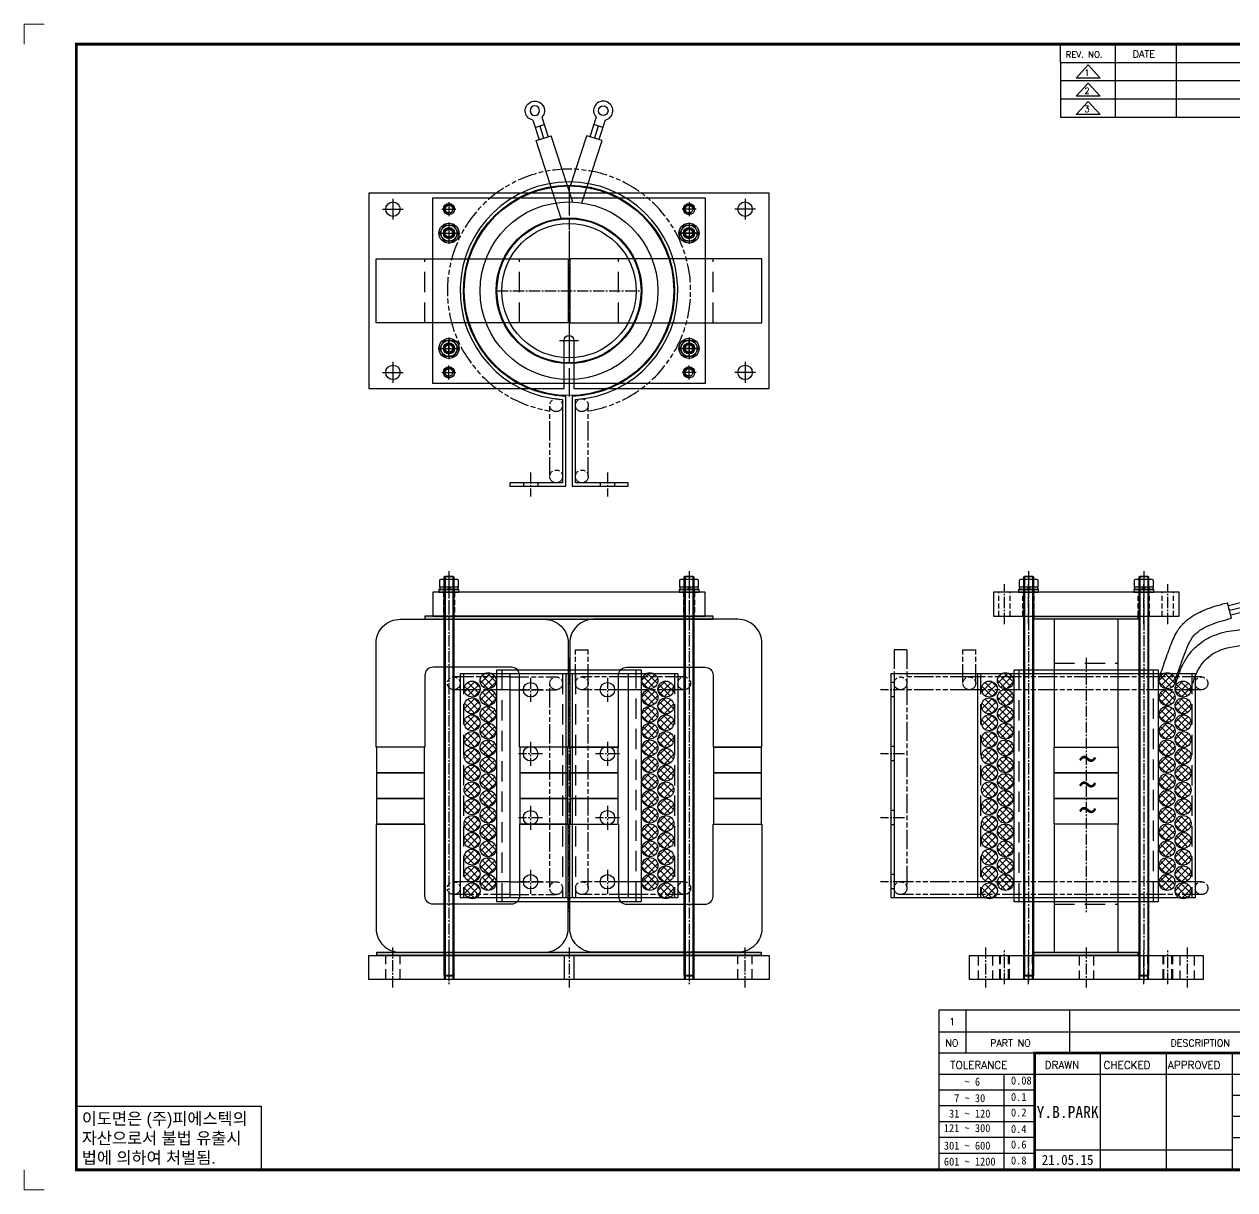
# Model space of a CAD drawing. Header units: millimetres. Extents: x 0 to 3119, y 0 to 1334.
# Drawn here: x 0 to 756, y 606 to 1334 of the extents above; entities that cross this region are included whole.
import ezdxf
from ezdxf.enums import TextEntityAlignment as Align

# ---------------------------------------------------------------- set-up
doc = ezdxf.new("R2010")
doc.units = ezdxf.units.MM
for name, pattern in [('AM_ISO09W050', [22.5, 12, -1.5, 3, -1.5, 3, -1.5]), ('CENTER', [50.8, 31.75, -6.35, 6.35, -6.35]), ('CENTER1', [10, 7, -1, 1, -1]), ('CENTER2', [28.575, 19.05, -3.175, 3.175, -3.175]), ('HIDDEN', [9.525, 6.35, -3.175]), ('HIDDEN2', [4.7625, 3.175, -1.5875]), ('HIDDENX2', [19.05, 12.7, -6.35])]:
    doc.linetypes.add(name, pattern=pattern)
for name, color, linetype in [('CENTER', 1, 'CENTER'), ('FORMAT-1', 7, 'Continuous'), ('HIDDEN', 2, 'HIDDEN'), ('THIN', 3, 'Continuous')]:
    doc.layers.add(name, color=color, linetype=linetype)
doc.styles.add('h1', font='')
doc.styles.add('HAN', font='')
doc.styles.add('RC', font='ROMANC.SHX')
doc.styles.add('RT', font='ROMANT.SHX', dxfattribs={"oblique": 15})
doc.styles.get('h1').set_extended_font_data('New Gulim')
doc.styles.get('HAN').set_extended_font_data('GulimChe')
pattern_1 = [(45, (-78266.8316, -9590.642), (-2.24506403, 2.24506403), []), (135, (-78266.8316, -9590.642), (-2.24506403, -2.24506403), [])]
pattern_2 = [(45, (-78266.8316, -9601.142), (-2.24506403, 2.24506403), []), (135, (-78266.8316, -9601.142), (-2.24506403, -2.24506403), [])]
pattern_3 = [(45, (-78266.8316, -9611.642), (-2.24506403, 2.24506403), []), (135, (-78266.8316, -9611.642), (-2.24506403, -2.24506403), [])]
pattern_4 = [(45, (-78266.8316, -9622.142), (-2.24506403, 2.24506403), []), (135, (-78266.8316, -9622.142), (-2.24506403, -2.24506403), [])]
pattern_5 = [(45, (-78266.8316, -9632.642), (-2.24506403, 2.24506403), []), (135, (-78266.8316, -9632.642), (-2.24506403, -2.24506403), [])]
pattern_6 = [(45, (-78266.8316, -9643.142), (-2.24506403, 2.24506403), []), (135, (-78266.8316, -9643.142), (-2.24506403, -2.24506403), [])]
pattern_7 = [(45, (-78266.8316, -9653.642), (-2.24506403, 2.24506403), []), (135, (-78266.8316, -9653.642), (-2.24506403, -2.24506403), [])]
pattern_8 = [(45, (-78266.8316, -9664.142), (-2.24506403, 2.24506403), []), (135, (-78266.8316, -9664.142), (-2.24506403, -2.24506403), [])]
pattern_9 = [(45, (-78266.8316, -9674.642), (-2.24506403, 2.24506403), []), (135, (-78266.8316, -9674.642), (-2.24506403, -2.24506403), [])]
pattern_10 = [(45, (-78266.8316, -9685.142), (-2.24506403, 2.24506403), []), (135, (-78266.8316, -9685.142), (-2.24506403, -2.24506403), [])]
pattern_11 = [(45, (-78266.8316, -9695.642), (-2.24506403, 2.24506403), []), (135, (-78266.8316, -9695.642), (-2.24506403, -2.24506403), [])]
pattern_12 = [(45, (-78266.8316, -9706.142), (-2.24506403, 2.24506403), []), (135, (-78266.8316, -9706.142), (-2.24506403, -2.24506403), [])]
pattern_13 = [(45, (-78266.8316, -9716.642), (-2.24506403, 2.24506403), []), (135, (-78266.8316, -9716.642), (-2.24506403, -2.24506403), [])]

# ---------------------------------------------------------------- blocks, each defined once
blk = doc.blocks.new('A$C3FFA478A')
at = {"color": 2, "linetype": 'HIDDENX2'}
for p, q in [((-20, 90), (20, 90)), ((-20, 31), (20, 31)), ((-20, -31), (20, -31)), ((-20, -90), (20, -90))]:
    blk.add_line(p, q, dxfattribs=at)
blk.add_line((0, 0.5), (0, -0.5))
at = {"color": 250}
for points in [[(-20, 0.5), (-20, 120.5), (20, 120.5), (20, 0.5)], [(-20, -0.5), (-20, -120.5), (20, -120.5), (20, -0.5)]]:
    blk.add_lwpolyline(points, close=True, dxfattribs=at)
blk = doc.blocks.new('A$C76E80D33')
at = {"color": 1, "linetype": 'CENTER1'}
for p, q in [((0, 45), (0, -45)), ((-45, 0), (45, 0))]:
    blk.add_line(p, q, dxfattribs=at)
for radius in [45, 42]:
    blk.add_circle((0, 0), radius)
blk = doc.blocks.new('2345CW34TS')
for p, q in [((117572.39, -13704.65), (117559.59, -13704.65)), ((117559.59, -13710.65), (117559.59, -13704.65)), ((117567.59, -13707.65), (117559.59, -13707.65)), ((117567.59, -13710.65), (117567.59, -13704.65)), ((117572.39, -13710.65), (117559.59, -13710.65))]:
    blk.add_line(p, q)
blk.add_circle((117577.59, -13707.65), 3)
blk.add_arc((117577.59, -13707.65), 6, 210, 150)
blk = doc.blocks.new('A$C5A093F98')
at = {"color": 2, "linetype": 'HIDDENX2'}
for p, q in [((-42, 3.5), (-42, -141.5)), ((42, -141.5), (42, 3.5))]:
    blk.add_line(p, q, dxfattribs=at)
blk.add_lwpolyline([(45, -141.5), (-45, -141.5), (-45, 3.5), (45, 3.5)], close=True)
blk = doc.blocks.new('A$C2A855EEB')
h = blk.add_hatch()
h.set_pattern_fill('ANSI37', color=1)
h.set_pattern_definition(pattern_1)
h.paths.add_polyline_path([(-45.5, -3.375, 1), (-55.5, -3.375, 1)])
h = blk.add_hatch()
h.set_pattern_fill('ANSI37', color=1)
h.set_pattern_definition([(45, (-77891.191, -9736.145), (-2.24506403, 2.24506403), []), (135, (-77891.191, -9736.145), (-2.24506403, -2.24506403), [])])
h.paths.add_polyline_path([(55.5, -3.375, 1), (45.5, -3.375, 1)])
h = blk.add_hatch()
h.set_pattern_fill('ANSI37', color=1)
h.set_pattern_definition(pattern_1)
h.paths.add_polyline_path([(-55.5, -8.625, 1), (-65.5, -8.625, 1)])
h = blk.add_hatch()
h.set_pattern_fill('ANSI37', color=1)
h.set_pattern_definition([(45, (-77881.191, -9741.395), (-2.24506403, 2.24506403), []), (135, (-77881.191, -9741.395), (-2.24506403, -2.24506403), [])])
h.paths.add_polyline_path([(65.5, -8.625, 1), (55.5, -8.625, 1)])
h = blk.add_hatch()
h.set_pattern_fill('ANSI37', color=1)
h.set_pattern_definition(pattern_2)
h.paths.add_polyline_path([(-55.5, -19.125, 1), (-65.5, -19.125, 1)])
h = blk.add_hatch()
h.set_pattern_fill('ANSI37', color=1)
h.set_pattern_definition(pattern_2)
h.paths.add_polyline_path([(-45.5, -13.875, 1), (-55.5, -13.875, 1)])
h = blk.add_hatch()
h.set_pattern_fill('ANSI37', color=1)
h.set_pattern_definition([(45, (-77891.191, -9746.645), (-2.24506403, 2.24506403), []), (135, (-77891.191, -9746.645), (-2.24506403, -2.24506403), [])])
h.paths.add_polyline_path([(55.5, -13.875, 1), (45.5, -13.875, 1)])
h = blk.add_hatch()
h.set_pattern_fill('ANSI37', color=1)
h.set_pattern_definition([(45, (-77881.191, -9751.895), (-2.24506403, 2.24506403), []), (135, (-77881.191, -9751.895), (-2.24506403, -2.24506403), [])])
h.paths.add_polyline_path([(65.5, -19.125, 1), (55.5, -19.125, 1)])
h = blk.add_hatch()
h.set_pattern_fill('ANSI37', color=1)
h.set_pattern_definition(pattern_3)
h.paths.add_polyline_path([(-45.5, -24.375, 1), (-55.5, -24.375, 1)])
h = blk.add_hatch()
h.set_pattern_fill('ANSI37', color=1)
h.set_pattern_definition([(45, (-77891.191, -9757.145), (-2.24506403, 2.24506403), []), (135, (-77891.191, -9757.145), (-2.24506403, -2.24506403), [])])
h.paths.add_polyline_path([(55.5, -24.375, 1), (45.5, -24.375, 1)])
h = blk.add_hatch()
h.set_pattern_fill('ANSI37', color=1)
h.set_pattern_definition(pattern_3)
h.paths.add_polyline_path([(-55.5, -29.625, 1), (-65.5, -29.625, 1)])
h = blk.add_hatch()
h.set_pattern_fill('ANSI37', color=1)
h.set_pattern_definition(pattern_4)
h.paths.add_polyline_path([(-45.5, -34.875, 1), (-55.5, -34.875, 1)])
h = blk.add_hatch()
h.set_pattern_fill('ANSI37', color=1)
h.set_pattern_definition([(45, (-77891.191, -9767.645), (-2.24506403, 2.24506403), []), (135, (-77891.191, -9767.645), (-2.24506403, -2.24506403), [])])
h.paths.add_polyline_path([(55.5, -34.875, 1), (45.5, -34.875, 1)])
h = blk.add_hatch()
h.set_pattern_fill('ANSI37', color=1)
h.set_pattern_definition([(45, (-77881.191, -9762.395), (-2.24506403, 2.24506403), []), (135, (-77881.191, -9762.395), (-2.24506403, -2.24506403), [])])
h.paths.add_polyline_path([(65.5, -29.625, 1), (55.5, -29.625, 1)])
h = blk.add_hatch()
h.set_pattern_fill('ANSI37', color=1)
h.set_pattern_definition(pattern_4)
h.paths.add_polyline_path([(-55.5, -40.125, 1), (-65.5, -40.125, 1)])
h = blk.add_hatch()
h.set_pattern_fill('ANSI37', color=1)
h.set_pattern_definition([(45, (-77881.191, -9772.895), (-2.24506403, 2.24506403), []), (135, (-77881.191, -9772.895), (-2.24506403, -2.24506403), [])])
h.paths.add_polyline_path([(65.5, -40.125, 1), (55.5, -40.125, 1)])
h = blk.add_hatch()
h.set_pattern_fill('ANSI37', color=1)
h.set_pattern_definition(pattern_5)
h.paths.add_polyline_path([(-45.5, -45.375, 1), (-55.5, -45.375, 1)])
h = blk.add_hatch()
h.set_pattern_fill('ANSI37', color=1)
h.set_pattern_definition([(45, (-77891.191, -9778.145), (-2.24506403, 2.24506403), []), (135, (-77891.191, -9778.145), (-2.24506403, -2.24506403), [])])
h.paths.add_polyline_path([(55.5, -45.375, 1), (45.5, -45.375, 1)])
h = blk.add_hatch()
h.set_pattern_fill('ANSI37', color=1)
h.set_pattern_definition(pattern_5)
h.paths.add_polyline_path([(-55.5, -50.625, 1), (-65.5, -50.625, 1)])
h = blk.add_hatch()
h.set_pattern_fill('ANSI37', color=1)
h.set_pattern_definition(pattern_6)
h.paths.add_polyline_path([(-45.5, -55.875, 1), (-55.5, -55.875, 1)])
h = blk.add_hatch()
h.set_pattern_fill('ANSI37', color=1)
h.set_pattern_definition([(45, (-77891.191, -9788.645), (-2.24506403, 2.24506403), []), (135, (-77891.191, -9788.645), (-2.24506403, -2.24506403), [])])
h.paths.add_polyline_path([(55.5, -55.875, 1), (45.5, -55.875, 1)])
h = blk.add_hatch()
h.set_pattern_fill('ANSI37', color=1)
h.set_pattern_definition([(45, (-77881.191, -9783.395), (-2.24506403, 2.24506403), []), (135, (-77881.191, -9783.395), (-2.24506403, -2.24506403), [])])
h.paths.add_polyline_path([(65.5, -50.625, 1), (55.5, -50.625, 1)])
h = blk.add_hatch()
h.set_pattern_fill('ANSI37', color=1)
h.set_pattern_definition(pattern_6)
h.paths.add_polyline_path([(-55.5, -61.125, 1), (-65.5, -61.125, 1)])
h = blk.add_hatch()
h.set_pattern_fill('ANSI37', color=1)
h.set_pattern_definition([(45, (-77881.191, -9793.895), (-2.24506403, 2.24506403), []), (135, (-77881.191, -9793.895), (-2.24506403, -2.24506403), [])])
h.paths.add_polyline_path([(65.5, -61.125, 1), (55.5, -61.125, 1)])
h = blk.add_hatch()
h.set_pattern_fill('ANSI37', color=1)
h.set_pattern_definition(pattern_7)
h.paths.add_polyline_path([(-55.5, -71.625, 1), (-65.5, -71.625, 1)])
h = blk.add_hatch()
h.set_pattern_fill('ANSI37', color=1)
h.set_pattern_definition(pattern_7)
h.paths.add_polyline_path([(-45.5, -66.375, 1), (-55.5, -66.375, 1)])
h = blk.add_hatch()
h.set_pattern_fill('ANSI37', color=1)
h.set_pattern_definition([(45, (-77891.191, -9799.145), (-2.24506403, 2.24506403), []), (135, (-77891.191, -9799.145), (-2.24506403, -2.24506403), [])])
h.paths.add_polyline_path([(55.5, -66.375, 1), (45.5, -66.375, 1)])
h = blk.add_hatch()
h.set_pattern_fill('ANSI37', color=1)
h.set_pattern_definition([(45, (-77881.191, -9804.395), (-2.24506403, 2.24506403), []), (135, (-77881.191, -9804.395), (-2.24506403, -2.24506403), [])])
h.paths.add_polyline_path([(65.5, -71.625, 1), (55.5, -71.625, 1)])
h = blk.add_hatch()
h.set_pattern_fill('ANSI37', color=1)
h.set_pattern_definition(pattern_8)
h.paths.add_polyline_path([(-45.5, -76.875, 1), (-55.5, -76.875, 1)])
h = blk.add_hatch()
h.set_pattern_fill('ANSI37', color=1)
h.set_pattern_definition([(45, (-77891.191, -9809.645), (-2.24506403, 2.24506403), []), (135, (-77891.191, -9809.645), (-2.24506403, -2.24506403), [])])
h.paths.add_polyline_path([(55.5, -76.875, 1), (45.5, -76.875, 1)])
h = blk.add_hatch()
h.set_pattern_fill('ANSI37', color=1)
h.set_pattern_definition(pattern_8)
h.paths.add_polyline_path([(-55.5, -82.125, 1), (-65.5, -82.125, 1)])
h = blk.add_hatch()
h.set_pattern_fill('ANSI37', color=1)
h.set_pattern_definition(pattern_9)
h.paths.add_polyline_path([(-45.5, -87.375, 1), (-55.5, -87.375, 1)])
h = blk.add_hatch()
h.set_pattern_fill('ANSI37', color=1)
h.set_pattern_definition([(45, (-77891.191, -9820.145), (-2.24506403, 2.24506403), []), (135, (-77891.191, -9820.145), (-2.24506403, -2.24506403), [])])
h.paths.add_polyline_path([(55.5, -87.375, 1), (45.5, -87.375, 1)])
h = blk.add_hatch()
h.set_pattern_fill('ANSI37', color=1)
h.set_pattern_definition([(45, (-77881.191, -9814.895), (-2.24506403, 2.24506403), []), (135, (-77881.191, -9814.895), (-2.24506403, -2.24506403), [])])
h.paths.add_polyline_path([(65.5, -82.125, 1), (55.5, -82.125, 1)])
h = blk.add_hatch()
h.set_pattern_fill('ANSI37', color=1)
h.set_pattern_definition(pattern_9)
h.paths.add_polyline_path([(-55.5, -92.625, 1), (-65.5, -92.625, 1)])
h = blk.add_hatch()
h.set_pattern_fill('ANSI37', color=1)
h.set_pattern_definition([(45, (-77881.191, -9825.395), (-2.24506403, 2.24506403), []), (135, (-77881.191, -9825.395), (-2.24506403, -2.24506403), [])])
h.paths.add_polyline_path([(65.5, -92.625, 1), (55.5, -92.625, 1)])
h = blk.add_hatch()
h.set_pattern_fill('ANSI37', color=1)
h.set_pattern_definition(pattern_10)
h.paths.add_polyline_path([(-55.5, -103.125, 1), (-65.5, -103.125, 1)])
h = blk.add_hatch()
h.set_pattern_fill('ANSI37', color=1)
h.set_pattern_definition(pattern_10)
h.paths.add_polyline_path([(-45.5, -97.875, 1), (-55.5, -97.875, 1)])
h = blk.add_hatch()
h.set_pattern_fill('ANSI37', color=1)
h.set_pattern_definition([(45, (-77891.191, -9830.645), (-2.24506403, 2.24506403), []), (135, (-77891.191, -9830.645), (-2.24506403, -2.24506403), [])])
h.paths.add_polyline_path([(55.5, -97.875, 1), (45.5, -97.875, 1)])
h = blk.add_hatch()
h.set_pattern_fill('ANSI37', color=1)
h.set_pattern_definition([(45, (-77881.191, -9835.895), (-2.24506403, 2.24506403), []), (135, (-77881.191, -9835.895), (-2.24506403, -2.24506403), [])])
h.paths.add_polyline_path([(65.5, -103.125, 1), (55.5, -103.125, 1)])
h = blk.add_hatch()
h.set_pattern_fill('ANSI37', color=1)
h.set_pattern_definition(pattern_11)
h.paths.add_polyline_path([(-45.5, -108.375, 1), (-55.5, -108.375, 1)])
h = blk.add_hatch()
h.set_pattern_fill('ANSI37', color=1)
h.set_pattern_definition([(45, (-77891.191, -9841.145), (-2.24506403, 2.24506403), []), (135, (-77891.191, -9841.145), (-2.24506403, -2.24506403), [])])
h.paths.add_polyline_path([(55.5, -108.375, 1), (45.5, -108.375, 1)])
h = blk.add_hatch()
h.set_pattern_fill('ANSI37', color=1)
h.set_pattern_definition(pattern_11)
h.paths.add_polyline_path([(-55.5, -113.625, 1), (-65.5, -113.625, 1)])
h = blk.add_hatch()
h.set_pattern_fill('ANSI37', color=1)
h.set_pattern_definition([(45, (-77881.191, -9846.395), (-2.24506403, 2.24506403), []), (135, (-77881.191, -9846.395), (-2.24506403, -2.24506403), [])])
h.paths.add_polyline_path([(65.5, -113.625, 1), (55.5, -113.625, 1)])
h = blk.add_hatch()
h.set_pattern_fill('ANSI37', color=1)
h.set_pattern_definition(pattern_12)
h.paths.add_polyline_path([(-55.5, -124.125, 1), (-65.5, -124.125, 1)])
h = blk.add_hatch()
h.set_pattern_fill('ANSI37', color=1)
h.set_pattern_definition(pattern_12)
h.paths.add_polyline_path([(-45.5, -118.875, 1), (-55.5, -118.875, 1)])
h = blk.add_hatch()
h.set_pattern_fill('ANSI37', color=1)
h.set_pattern_definition([(45, (-77891.191, -9851.645), (-2.24506403, 2.24506403), []), (135, (-77891.191, -9851.645), (-2.24506403, -2.24506403), [])])
h.paths.add_polyline_path([(55.5, -118.875, 1), (45.5, -118.875, 1)])
h = blk.add_hatch()
h.set_pattern_fill('ANSI37', color=1)
h.set_pattern_definition([(45, (-77881.191, -9856.895), (-2.24506403, 2.24506403), []), (135, (-77881.191, -9856.895), (-2.24506403, -2.24506403), [])])
h.paths.add_polyline_path([(65.5, -124.125, 1), (55.5, -124.125, 1)])
h = blk.add_hatch()
h.set_pattern_fill('ANSI37', color=1)
h.set_pattern_definition(pattern_13)
h.paths.add_polyline_path([(-45.5, -129.375, 1), (-55.5, -129.375, 1)])
h = blk.add_hatch()
h.set_pattern_fill('ANSI37', color=1)
h.set_pattern_definition([(45, (-77891.191, -9862.145), (-2.24506403, 2.24506403), []), (135, (-77891.191, -9862.145), (-2.24506403, -2.24506403), [])])
h.paths.add_polyline_path([(55.5, -129.375, 1), (45.5, -129.375, 1)])
h = blk.add_hatch()
h.set_pattern_fill('ANSI37', color=1)
h.set_pattern_definition(pattern_13)
h.paths.add_polyline_path([(-55.5, -134.625, 1), (-65.5, -134.625, 1)])
h = blk.add_hatch()
h.set_pattern_fill('ANSI37', color=1)
h.set_pattern_definition([(45, (-77881.191, -9867.395), (-2.24506403, 2.24506403), []), (135, (-77881.191, -9867.395), (-2.24506403, -2.24506403), [])])
h.paths.add_polyline_path([(65.5, -134.625, 1), (55.5, -134.625, 1)])
at = {"color": 1}
for centre in [(-50.5, -3.375), (50.5, -3.375), (-60.5, -8.625), (60.5, -8.625), (-60.5, -19.125), (-50.5, -13.875), (50.5, -13.875), (60.5, -19.125), (-50.5, -24.375), (50.5, -24.375), (-60.5, -29.625), (-50.5, -34.875), (50.5, -34.875), (60.5, -29.625), (-60.5, -40.125), (60.5, -40.125), (-50.5, -45.375), (50.5, -45.375), (-60.5, -50.625), (-50.5, -55.875), (50.5, -55.875), (60.5, -50.625), (-60.5, -61.125), (60.5, -61.125), (-60.5, -71.625), (-50.5, -66.375), (50.5, -66.375), (60.5, -71.625), (-50.5, -76.875), (50.5, -76.875), (-60.5, -82.125), (-50.5, -87.375), (50.5, -87.375), (60.5, -82.125), (-60.5, -92.625), (60.5, -92.625), (-60.5, -103.125), (-50.5, -97.875), (50.5, -97.875), (60.5, -103.125), (-50.5, -108.375), (50.5, -108.375), (-60.5, -113.625), (60.5, -113.625), (-60.5, -124.125), (-50.5, -118.875), (50.5, -118.875), (60.5, -124.125), (-50.5, -129.375), (50.5, -129.375), (-60.5, -134.625), (60.5, -134.625)]:
    blk.add_circle(centre, 5, dxfattribs=at)
blk = doc.blocks.new('A$C3D4A30C0')
at = {"color": 250}
for points in [[(-96.5, 178), (-145.5, 178, 0.414214), (-150.5, 173), (-150.5, 128), (-181, 128), (-181, 193, -0.414214), (-166, 208), (-76, 208, -0.414214), (-61, 193), (-61, 128), (-91.5, 128), (-91.5, 173, 0.414214)], [(-24.5, 178), (24.5, 178, -0.414214), (29.5, 173), (29.5, 128), (60, 128), (60, 193, 0.414214), (45, 208), (-45, 208, 0.414214), (-60, 193), (-60, 128), (-29.5, 128), (-29.5, 173, -0.414214)], [(-96.5, 30), (-145.5, 30, -0.414214), (-150.5, 35), (-150.5, 80), (-181, 80), (-181, 15, 0.414214), (-166, 0), (-76, 0, 0.414214), (-61, 15), (-61, 80), (-91.5, 80), (-91.5, 35, -0.414214)], [(-24.5, 30), (24.5, 30, 0.414214), (29.5, 35), (29.5, 80), (60, 80), (60, 15, -0.414214), (45, 0), (-45, 0, -0.414214), (-60, 15), (-60, 80), (-29.5, 80), (-29.5, 35, 0.414214)]]:
    blk.add_lwpolyline(points, format="xyb", close=True, dxfattribs=at)
at = {"color": 3}
for points in [[(-180.75, 112), (-150.75, 112), (-150.75, 128), (-180.75, 128)], [(-61.25, 128), (-91.25, 128), (-91.25, 112), (-61.25, 112)], [(-29.75, 112), (-29.75, 128), (-59.75, 128), (-59.75, 112)], [(59.75, 112), (59.75, 128), (29.75, 128), (29.75, 112)], [(-180.75, 96), (-150.75, 96), (-150.75, 112), (-180.75, 112)], [(-61.25, 112), (-91.25, 112), (-91.25, 96), (-61.25, 96)], [(-29.75, 96), (-29.75, 112), (-59.75, 112), (-59.75, 96)], [(59.75, 96), (59.75, 112), (29.75, 112), (29.75, 96)], [(-180.75, 80), (-150.75, 80), (-150.75, 96), (-180.75, 96)], [(-61.25, 96), (-91.25, 96), (-91.25, 80), (-61.25, 80)], [(-29.75, 80), (-29.75, 96), (-59.75, 96), (-59.75, 80)], [(59.75, 80), (59.75, 96), (29.75, 96), (29.75, 80)]]:
    blk.add_lwpolyline(points, close=True, dxfattribs=at)
blk = doc.blocks.new('A$C2E256715')
at = {"color": 6}
for p, q in [((-136, 70), (-136, -70)), ((0, 70), (-136, 70)), ((0, 70), (0, -70)), ((0, -70), (-136, -70))]:
    blk.add_line(p, q, dxfattribs=at)
at = {"color": 2, "linetype": 'HIDDENX2'}
for p, q in [((-134, 70), (-134, -70)), ((-2, 70), (-2, -70))]:
    blk.add_line(p, q, dxfattribs=at)
blk = doc.blocks.new('A$C7F1B690D')
at = {"color": 0, "linetype": 'AM_ISO09W050'}
for p, q in [((4, 134), (4, 154.96)), ((4, 154.96), (12, 154.96)), ((12, 134), (12, 154.96)), ((-37, 138), (-72, 138)), ((72, 138), (37, 138)), ((-37, 130), (-72, 130)), ((72, 130), (37, 130)), ((-37, 10), (-72, 10)), ((72, 10), (37, 10)), ((-37, 2), (-72, 2)), ((72, 2), (37, 2))]:
    blk.add_line(p, q, dxfattribs=at)
at = {"color": 1, "linetype": 'CENTER1'}
for p, q in [((0, 150), (0, -10)), ((-24, 137.5), (-24, 122.5)), ((24, 137.5), (24, 122.5)), ((-16.5, 130), (-31.5, 130)), ((31.5, 130), (16.5, 130)), ((-24, 97.5), (-24, 82.5)), ((24, 97.5), (24, 82.5)), ((-16.5, 90), (-31.5, 90)), ((31.5, 90), (16.5, 90)), ((-24, 57.5), (-24, 42.5)), ((24, 57.5), (24, 42.5)), ((-16.5, 50), (-31.5, 50)), ((31.5, 50), (16.5, 50)), ((-24, 17.5), (-24, 2.5)), ((24, 17.5), (24, 2.5)), ((-16.5, 10), (-31.5, 10)), ((31.5, 10), (16.5, 10))]:
    blk.add_line(p, q, dxfattribs=at)
at = {"color": 6}
for p, q in [((-37, 140), (-37, 0)), ((-2, 140), (-2, 0)), ((2, 140), (2, 0)), ((37, 140), (37, 0))]:
    blk.add_line(p, q, dxfattribs=at)
at = {"color": 2, "linetype": 'AM_ISO09W050'}
for p, q in [((-37, 138), (-8, 138)), ((37, 138), (8, 138)), ((-37, 130), (-8, 130)), ((-12.02, 6.43), (-12.02, 134.43)), ((37, 130), (8, 130)), ((12.03, 6.43), (12.03, 134.43)), ((-37, 10), (-8, 10)), ((37, 10), (8, 10)), ((-37, 2), (-8, 2)), ((37, 2), (8, 2))]:
    blk.add_line(p, q, dxfattribs=at)
at = {"color": 2, "linetype": 'HIDDENX2'}
for p, q in [((-4, 140), (-4, 0)), ((4, 140), (4, 0))]:
    blk.add_line(p, q, dxfattribs=at)
at = {"color": 0, "linetype": 'AM_ISO09W050'}
for centre in [(-72, 134), (72, 134), (-72, 6), (72, 6)]:
    blk.add_circle(centre, 4, dxfattribs=at)
at = {"color": 2, "linetype": 'AM_ISO09W050'}
for centre in [(-8, 134), (8, 134), (-8, 6), (8, 6)]:
    blk.add_circle(centre, 4, dxfattribs=at)
at = {"color": 6}
for centre in [(-24, 130), (24, 130), (-24, 90), (24, 90), (-24, 50), (24, 50), (-24, 10), (24, 10)]:
    blk.add_circle(centre, 4.5, dxfattribs=at)
blk.add_blockref('A$C2E256715', (68, 70))
blk = doc.blocks.new('A$C12484666')
at = {"color": 2, "linetype": 'HIDDENX2'}
for p, q in [((-20, 180.52), (20, 180.52)), ((-20, 30), (20, 30))]:
    blk.add_line(p, q, dxfattribs=at)
at = {"color": 250}
for points in [[(-20, 208), (-20, 128), (20, 128), (20, 208)], [(-20, 80), (-20, 0), (20, 0), (20, 80)]]:
    blk.add_lwpolyline(points, close=True, dxfattribs=at)
at = {"color": 3}
for points in [[(-20, 128), (20, 128), (20, 112), (-20, 112)], [(-20, 112), (20, 112), (20, 96), (-20, 96)], [(-20, 96), (20, 96), (20, 80), (-20, 80)]]:
    blk.add_lwpolyline(points, close=True, dxfattribs=at)
at = {"color": 3, "style": 'HAN'}
for p in [(-4.93, 111.76), (-4.93, 95.76), (-4.93, 79.76)]:
    blk.add_text('~', height=18, dxfattribs=at).set_placement(p)
blk = doc.blocks.new('A$C5B6714A8')
at = {"color": 0, "linetype": 'AM_ISO09W050'}
for p, q in [((-12, -116), (-12, -71.53)), ((12, -116), (12, -71.53))]:
    blk.add_line(p, q, dxfattribs=at)
at = {"color": 2, "linetype": 'HIDDEN2'}
for p, q in [((-28.5, -120), (-28.5, -122)), ((-19.5, -120), (-19.5, -122)), ((19.5, -120), (19.5, -122)), ((28.5, -120), (28.5, -122))]:
    blk.add_line(p, q, dxfattribs=at)
at = {"color": 1, "linetype": 'CENTER1'}
for p, q in [((-24, -113.5), (-24, -128.5)), ((24, -113.5), (24, -128.5))]:
    blk.add_line(p, q, dxfattribs=at)
at = {"color": 6}
blk.add_lwpolyline([(-4, -120), (-37, -120), (-37, -122), (-2, -122), (-2, -65.97, -65.984845), (2, -65.97), (2, -122), (37, -122), (37, -120), (4, -120), (4, -67.88, 33.970563), (-4, -67.88)], format="xyb", close=True, dxfattribs=at)
at = {"color": 2, "linetype": 'AM_ISO09W050'}
for centre in [(-8, -71.53), (-8, -116)]:
    blk.add_circle(centre, 4, dxfattribs=at)
at = {"color": 0, "linetype": 'AM_ISO09W050'}
for centre in [(8, -71.53), (8, -116)]:
    blk.add_circle(centre, 4, dxfattribs=at)
blk.add_arc((0, 0), 76, 279.08472, 260.91528, dxfattribs=at)
blk = doc.blocks.new('A$C254B7E86')
at = {"color": 1, "linetype": 'CENTER1'}
for p, q in [((0, 80), (0, -80)), ((-113.5, 60), (-128.5, 60)), ((-113.5, 20), (-128.5, 20)), ((-113.5, -20), (-128.5, -20)), ((-113.5, -60), (-128.5, -60))]:
    blk.add_line(p, q, dxfattribs=at)
at = {"color": 6}
for p, q in [((68, 70), (-122, 70)), ((-122, 70), (-122, -70)), ((-120, 70), (-120, -70)), ((-67.88, 70), (-67.88, -70)), ((68, 70), (68, -70)), ((68, -70), (-122, -70))]:
    blk.add_line(p, q, dxfattribs=at)
at = {"color": 2, "linetype": 'HIDDENX2'}
for p, q in [((-65.96, 70), (-65.96, -70)), ((66, 70), (66, -70))]:
    blk.add_line(p, q, dxfattribs=at)
at = {"color": 2, "linetype": 'HIDDEN2'}
for p, q in [((-120, 64.5), (-122, 64.5)), ((-120, 55.5), (-122, 55.5)), ((-120, 24.5), (-122, 24.5)), ((-120, 15.5), (-122, 15.5)), ((-120, -15.5), (-122, -15.5)), ((-120, -24.5), (-122, -24.5)), ((-120, -55.5), (-122, -55.5)), ((-120, -64.5), (-122, -64.5))]:
    blk.add_line(p, q, dxfattribs=at)
blk = doc.blocks.new('A$C49BB0BC3')
at = {"color": 0, "linetype": 'AM_ISO09W050'}
for p, q in [((-120, 84.96), (-120, -64)), ((-112, 84.96), (-120, 84.96)), ((-112, 84.96), (-112, -64)), ((-77, 64), (-77, 84.96)), ((-77, 84.96), (-69, 84.96)), ((-69, 64), (-69, 84.96)), ((72, 68), (-73, 68)), ((72, 60), (-73, 60)), ((72, -60), (-116, -60)), ((72, -68), (-116, -68))]:
    blk.add_line(p, q, dxfattribs=at)
at = {"color": 2, "linetype": 'AM_ISO09W050'}
for p, q in [((-73, 68), (-112, 68)), ((-73, 60), (-112, 60))]:
    blk.add_line(p, q, dxfattribs=at)
blk.add_circle((-116, 64), 4, dxfattribs=at)
at = {"color": 0, "linetype": 'AM_ISO09W050'}
for centre in [(-73, 64), (72, 64), (-116, -64), (72, -64)]:
    blk.add_circle(centre, 4, dxfattribs=at)
blk.add_blockref('A$C254B7E86', (0, 0))
blk = doc.blocks.new('SDFSFF')
blk.add_hatch(color=252).paths.add_polyline_path([(54957.34, 131431.65), (54957.34, 131429.65), (55137.34, 131429.65), (55137.34, 131431.65)])
at = {"color": 252}
blk.add_lwpolyline([(55137.34, 131431.65), (54957.34, 131431.65), (54957.34, 131429.65), (55137.34, 131429.65)], close=True, dxfattribs=at)
blk = doc.blocks.new('AEGFWS')
blk.add_hatch(color=252).paths.add_polyline_path([(54952.05, 131246.52), (54952.05, 131248.52), (54887.05, 131248.52), (54887.05, 131246.52)])
at = {"color": 252}
for p, q in [((54887.05, 131246.52), (54887.05, 131248.52)), ((54887.05, 131248.52), (54952.05, 131248.52)), ((54952.05, 131246.52), (54887.05, 131246.52)), ((54952.05, 131246.52), (54952.05, 131248.52))]:
    blk.add_line(p, q, dxfattribs=at)
blk = doc.blocks.new('A$C31002AC6')
for p, q in [((-4.33, 8.1), (4.33, 8.1)), ((-2.89, 7.65), (-2.89, 3.1)), ((2.89, 7.65), (2.89, 3.1)), ((-3.2, 1.6), (-3.2, 0)), ((0.33, 3.1), (-1.17, 1.6)), ((1.17, 3.1), (-0.33, 1.6)), ((3.2, 1.6), (3.2, 0))]:
    blk.add_line(p, q)
at = {"color": 1, "linetype": 'CENTER1'}
blk.add_line((0, 8.1), (0, 0), dxfattribs=at)
blk.add_lwpolyline([(-5.77, 3.1), (-5.77, 7.65, -0.309401), (-2.89, 7.65, -0.154701), (2.89, 7.65, -0.309401), (5.77, 7.65), (5.77, 3.1), (-5.77, 3.1)], format="xyb")
for points in [[(-6.25, 1.6), (-6.25, 0), (6.25, 0), (6.25, 1.6), (-6.25, 1.6)], [(-5.75, 3.1), (-5.75, 1.6), (5.75, 1.6), (5.75, 3.1), (-5.75, 3.1)]]:
    blk.add_lwpolyline(points)
at = {"layer": 'HIDDEN'}
for p, q in [((-3.05, 3.1), (-3.05, 1.6)), ((3.05, 3.1), (3.05, 1.6))]:
    blk.add_line(p, q, dxfattribs=at)
blk = doc.blocks.new('A$C4FF67FEA')
at = {"color": 1, "linetype": 'CENTER1'}
blk.add_line((0, 3), (0, -253), dxfattribs=at)
for p, q in [((3, -0.54), (-3, -0.54)), ((3, -249.46), (-3, -249.46))]:
    blk.add_line(p, q)
blk.add_lwpolyline([(-2.46, 0), (2.46, 0), (3, -0.54), (3, -249.46), (2.46, -250), (-2.46, -250), (-3, -249.46), (-3, -0.54)], close=True)
at = {"layer": 'THIN'}
for p, q in [((-2.46, 0), (-2.46, -250)), ((2.46, 0), (2.46, -250))]:
    blk.add_line(p, q, dxfattribs=at)
blk = doc.blocks.new('A$C1BF93711')
for p, q in [((-31.31, 11.68), (-33.79, 21.37)), ((-18, -5), (-18, 5))]:
    blk.add_line(p, q)
at = {"ltscale": 10}
for points, knots in [([(-76.13, -24.46), (-75.53, -22.69), (-74.93, -20.92), (-73.11, -15.56), (-71.86, -11.94), (-70.3, -7.64), (-70.08, -7.03), (-69.61, -5.76), (-69.36, -5.11), (-68.58, -3.1), (-68, -1.69), (-66.61, 1.2), (-65.81, 2.69), (-64.42, 4.8), (-63.98, 5.43), (-63.17, 6.49), (-62.81, 6.92), (-62.13, 7.71), (-61.81, 8.06), (-61.17, 8.72), (-60.85, 9.05), (-59.86, 9.98), (-59.18, 10.56), (-56.91, 12.36), (-55.28, 13.41), (-52.04, 15.22), (-50.42, 15.99), (-47.88, 17.07), (-46.92, 17.44), (-45.01, 18.14), (-44.07, 18.47), (-41.28, 19.37), (-39.46, 19.88), (-36.37, 20.71), (-35.06, 21.05), (-33.79, 21.37)], [0, 0, 0, 0, 5.652713, 5.652713, 16.958139, 16.958139, 18.828475, 18.828475, 20.698811, 20.698811, 24.439483, 24.439483, 28.180154, 28.180154, 29.748213, 29.748213, 30.862758, 30.862758, 31.766774, 31.766774, 32.670789, 32.670789, 34.478821, 34.478821, 38.654331, 38.654331, 42.82984, 42.82984, 45.409175, 45.409175, 47.98851, 47.98851, 53.147179, 53.147179, 57.101154, 57.101154, 57.101154, 57.101154]), ([(-66.25, -29.78), (-66.09, -29.23), (-65.93, -28.66), (-65.42, -26.93), (-65.06, -25.73), (-64.07, -22.71), (-63.4, -20.85), (-62.14, -18.01), (-61.69, -17.06), (-60.8, -15.39), (-60.39, -14.67), (-59.53, -13.27), (-59.07, -12.58), (-57.64, -10.55), (-56.59, -9.25), (-54.54, -7.03), (-53.56, -6.08), (-51.43, -4.24), (-50.27, -3.34), (-48.55, -2.19), (-48.05, -1.87), (-47.04, -1.27), (-46.53, -0.98), (-45.01, -0.17), (-43.98, 0.32), (-40.71, 1.7), (-38.46, 2.42), (-34.05, 3.5), (-31.89, 3.88), (-27.68, 4.42), (-25.64, 4.59), (-21.87, 4.84), (-20.13, 4.91), (-18, 4.99)], [0, 0, 0, 0, 1.7169, 1.7169, 5.1507, 5.1507, 10.076727, 10.076727, 12.506693, 12.506693, 14.332329, 14.332329, 16.157964, 16.157964, 19.809235, 19.809235, 22.746883, 22.746883, 25.868995, 25.868995, 27.12093, 27.12093, 28.372865, 28.372865, 30.876735, 30.876735, 36.349745, 36.349745, 41.822755, 41.822755, 47.295765, 47.295765, 52.269818, 52.269818, 52.269818, 52.269818])]:
    blk.add_open_spline(points, degree=3, knots=knots, dxfattribs=at)
for points in [[(-66.66, -27.66), (-60.81, -10.8), (-54.64, 1.08), (-44.56, 7.61), (-31.31, 11.68)], [(-56.64, -32.56), (-52.01, -20.17), (-43.16, -10.62), (-36.26, -7.42), (-18, -5)]]:
    blk.add_spline(points, degree=3, dxfattribs=at)
at = {"rotation": 14.3296296868657}
blk.add_blockref('2345CW34TS', (-117327.25, -15798.3), dxfattribs=at)
blk.add_blockref('2345CW34TS', (-117577.59, 13707.65))
blk = doc.blocks.new('A$C71CB411E')
at = {"color": 1, "linetype": 'CENTER2'}
for p, q in [((-110, 3), (-110, -129)), ((-220, -5.5), (-220, -18.5)), ((0, -5.5), (0, -18.5)), ((-226.5, -12), (-213.5, -12)), ((-189.38, -12), (-180.62, -12)), ((-185, -7.62), (-185, -16.38)), ((-30.62, -12), (-39.38, -12)), ((-35, -7.62), (-35, -16.38)), ((6.5, -12), (-6.5, -12)), ((-185, -22.62), (-185, -31.38)), ((-35, -22.62), (-35, -31.38)), ((-189.38, -27), (-180.62, -27)), ((-30.62, -27), (-39.38, -27)), ((-185, -103.38), (-185, -94.62)), ((-116, -94), (-104, -94)), ((-35, -103.38), (-35, -94.62)), ((-189.38, -99), (-180.62, -99)), ((-30.62, -99), (-39.38, -99)), ((-220, -107.5), (-220, -120.5)), ((-185, -118.38), (-185, -109.62)), ((-35, -118.38), (-35, -109.62)), ((0, -107.5), (0, -120.5)), ((-226.5, -114), (-213.5, -114)), ((-189.38, -114), (-180.62, -114)), ((-30.62, -114), (-39.38, -114)), ((6.5, -114), (-6.5, -114))]:
    blk.add_line(p, q, dxfattribs=at)
at = {"color": 40}
blk.add_lwpolyline([(-107, -94), (-107, -124), (15, -124), (15, -2), (-235, -2), (-235, -124), (-113, -124), (-113, -94, -1)], format="xyb", close=True, dxfattribs=at)
for centre in [(-220, -12), (0, -12), (-220, -114), (0, -114)]:
    blk.add_circle(centre, 4.5, dxfattribs=at)
for centre in [(-185, -12), (-35, -12), (-185, -27), (-35, -27), (-185, -99), (-35, -99), (-185, -114), (-35, -114)]:
    blk.add_circle(centre, 2.4)
at = {"color": 3}
for centre in [(-185, -12), (-35, -12), (-185, -27), (-35, -27), (-185, -99), (-35, -99), (-185, -114), (-35, -114)]:
    blk.add_arc(centre, 3, 350.57235, 290.90745, dxfattribs=at)
blk = doc.blocks.new('A$C58375CF8')
at = {"color": 1, "linetype": 'CENTER1'}
for p, q in [((-150, 20), (-150, -5)), ((0, 20), (0, -5))]:
    blk.add_line(p, q, dxfattribs=at)
at = {"color": 2, "linetype": 'HIDDEN2'}
for p, q in [((-153.5, 15), (-153.5, 0)), ((-146.5, 15), (-146.5, 0)), ((-3.5, 15), (-3.5, 0)), ((3.5, 15), (3.5, 0))]:
    blk.add_line(p, q, dxfattribs=at)
at = {"color": 40}
blk.add_lwpolyline([(-160, 15), (-160, 0), (10, 0), (10, 15)], close=True, dxfattribs=at)
blk = doc.blocks.new('A$C75C44CFE')
at = {"color": 250, "linetype": 'CENTER1'}
for p, q in [((-220, -20), (-220, 5)), ((0, -20), (0, 5))]:
    blk.add_line(p, q, dxfattribs=at)
at = {"color": 40}
for p, q in [((-107, 0), (-107, -15)), ((-113, 0), (-113, -15))]:
    blk.add_line(p, q, dxfattribs=at)
blk.add_lwpolyline([(15, 0), (15, -15), (-235, -15), (-235, 0)], close=True, dxfattribs=at)
at = {"layer": 'CENTER', "linetype": 'CENTER1'}
for p, q in [((-185, 3), (-185, -18)), ((-110, 5), (-110, -20)), ((-35, 3), (-35, -18))]:
    blk.add_line(p, q, dxfattribs=at)
at = {"layer": 'HIDDEN'}
for p, q in [((-188, 0), (-188, -15)), ((-187.46, 0), (-187.46, -15)), ((-182.54, 0), (-182.54, -15)), ((-182, 0), (-182, -15)), ((-38, 0), (-38, -15)), ((-37.46, 0), (-37.46, -15)), ((-32.54, 0), (-32.54, -15)), ((-32, 0), (-32, -15))]:
    blk.add_line(p, q, dxfattribs=at)
at = {"layer": 'HIDDEN', "color": 250}
for p, q in [((-224.5, -15), (-224.5, 0)), ((-215.5, -15), (-215.5, 0)), ((-4.5, -15), (-4.5, 0)), ((4.5, -15), (4.5, 0))]:
    blk.add_line(p, q, dxfattribs=at)
blk = doc.blocks.new('A$C6A922E4F')
at = {"color": 250, "linetype": 'CENTER1'}
for p, q in [((5, -10), (-20, -10)), ((5, -73), (-20, -73)), ((5, -136), (-20, -136))]:
    blk.add_line(p, q, dxfattribs=at)
at = {"color": 40}
blk.add_lwpolyline([(0, 0), (0, -146), (-15, -146), (-15, 0)], close=True, dxfattribs=at)
at = {"layer": 'CENTER', "linetype": 'CENTER1'}
for p, q in [((-18, -22), (3, -22)), ((-18, -37), (3, -37)), ((-18, -109), (3, -109)), ((-18, -124), (3, -124))]:
    blk.add_line(p, q, dxfattribs=at)
at = {"layer": 'HIDDEN', "color": 250}
for p, q in [((0, -5.5), (-15, -5.5)), ((0, -14.5), (-15, -14.5)), ((0, -68.5), (-15, -68.5)), ((0, -77.5), (-15, -77.5)), ((0, -131.5), (-15, -131.5)), ((0, -140.5), (-15, -140.5))]:
    blk.add_line(p, q, dxfattribs=at)
at = {"layer": 'HIDDEN'}
for p, q in [((-15, -19), (0, -19)), ((-15, -19.54), (0, -19.54)), ((-15, -24.46), (0, -24.46)), ((-15, -25), (0, -25)), ((-15, -34), (0, -34)), ((-15, -34.54), (0, -34.54)), ((-15, -39.46), (0, -39.46)), ((-15, -40), (0, -40)), ((-15, -106), (0, -106)), ((-15, -106.54), (0, -106.54)), ((-15, -111.46), (0, -111.46)), ((-15, -112), (0, -112)), ((-15, -121), (0, -121)), ((-15, -121.54), (0, -121.54)), ((-15, -126.46), (0, -126.46)), ((-15, -127), (0, -127))]:
    blk.add_line(p, q, dxfattribs=at)
blk = doc.blocks.new('A$C58CC4589')
at = {"color": 40}
blk.add_lwpolyline([(-160, 94), (10, 94), (10, -22), (-160, -22)], close=True, dxfattribs=at)
for centre in [(-150, 87), (0, 87), (-150, 72), (0, 72), (-150, 0), (0, 0), (-150, -15), (0, -15)]:
    blk.add_circle(centre, 3.5, dxfattribs=at)
at = {"layer": 'CENTER', "linetype": 'CENTER1'}
for p, q in [((-150, 91.38), (-150, 82.62)), ((0, 91.38), (0, 82.62)), ((-154.38, 87), (-145.62, 87)), ((4.38, 87), (-4.38, 87)), ((-150, 76.38), (-150, 67.62)), ((0, 76.38), (0, 67.62)), ((-154.38, 72), (-145.62, 72)), ((4.38, 72), (-4.38, 72)), ((-150, -4.38), (-150, 4.38)), ((0, -4.38), (0, 4.38)), ((-154.38, 0), (-145.62, 0)), ((4.38, 0), (-4.38, 0)), ((-154.38, -15), (-145.62, -15)), ((-150, -19.38), (-150, -10.62)), ((4.38, -15), (-4.38, -15)), ((0, -19.38), (0, -10.62))]:
    blk.add_line(p, q, dxfattribs=at)
blk = doc.blocks.new('A$C60A02FB7')
at = {"color": 1, "linetype": 'CENTER1'}
for p, q in [((-87, -5), (-87, 20)), ((-72, -5), (-72, 20)), ((0, -5), (0, 20)), ((15, -5), (15, 20))]:
    blk.add_line(p, q, dxfattribs=at)
at = {"color": 2, "linetype": 'HIDDEN2'}
for p, q in [((-90.5, 0), (-90.5, 15)), ((-83.5, 0), (-83.5, 15)), ((-75.5, 0), (-75.5, 15)), ((-68.5, 0), (-68.5, 15)), ((-3.5, 0), (-3.5, 15)), ((3.5, 0), (3.5, 15)), ((11.5, 0), (11.5, 15)), ((18.5, 0), (18.5, 15))]:
    blk.add_line(p, q, dxfattribs=at)
at = {"color": 40}
blk.add_lwpolyline([(22, 0), (22, 15), (-94, 15), (-94, 0)], close=True, dxfattribs=at)
blk = doc.blocks.new('A$C741F6B25')
blk.add_lwpolyline([(2.89, -5), (-2.89, -5), (-5.77, 0), (-2.89, 5), (2.89, 5), (5.77, 0), (2.89, -5)])
for radius in [6.25, 5, 3.3, 2.46]:
    blk.add_circle((0, 0), radius)
at = {"layer": 'CENTER'}
for p, q in [((-6.75, 0), (6.75, 0)), ((0, 6.75), (0, -6.75))]:
    blk.add_line(p, q, dxfattribs=at)
at = {"layer": 'THIN'}
blk.add_arc((0, 0), 3, 255, 165, dxfattribs=at)
blk = doc.blocks.new('t3')
for p, q in [((0, 15.88), (46.25, 15.88)), ((0, 15.88), (0, 0)), ((46.25, 15.88), (46.25, 0)), ((0, 0), (46.25, 0))]:
    blk.add_line(p, q)
at = {"color": 1, "style": 'h1'}
for s, p in [('이도면은 (주)피에스텍의', (1.4, 11.29)), ('자산으로서 불법 유출시', (1.4, 6.41)), ('법에 의하여 처벌됨.', (1.4, 1.52))]:
    blk.add_text(s, height=3, dxfattribs=at).set_placement(p)
blk = doc.blocks.new('format-3')
at = {"color": 3, "lineweight": 9}
for p, q in [((0, 286.3), (0, 291.3)), ((5, 291.3), (0, 291.3)), ((0, 5), (0, 0)), ((5, 0), (0, 0))]:
    blk.add_line(p, q, dxfattribs=at)
at = {"color": 180}
for p, q in [((258.97, 281.75), (258.97, 286.3)), ((272.71, 281.75), (272.71, 286.3)), ((287.94, 281.75), (287.94, 286.3)), ((258.97, 281.75), (414.5, 281.75)), ((228.5, 39.49), (228.5, 5)), ((228.5, 39.49), (414.5, 39.49)), ((235.29, 39.49), (235.29, 34.21)), ((261.24, 34.21), (261.24, 39.49)), ((228.5, 34.21), (252.48, 34.21)), ((268.96, 5), (268.96, 34.21)), ((285.45, 5), (285.45, 34.21)), ((301.94, 5), (301.94, 34.21)), ((228.5, 28.93), (252.48, 28.93)), ((244.89, 5.23), (244.89, 28.93)), ((252.48, 28.93), (414.5, 28.93)), ((228.5, 24.98), (252.48, 24.98)), ((301.94, 23.65), (414.5, 23.65)), ((228.5, 21.03), (252.48, 21.03)), ((301.94, 18.37), (414.5, 18.37)), ((228.5, 17.08), (252.48, 17.08)), ((228.5, 13.13), (252.48, 13.13)), ((301.94, 13.09), (356.11, 13.09)), ((228.5, 9.18), (252.48, 9.18)), ((252.48, 9.95), (301.94, 9.95))]:
    blk.add_line(p, q, dxfattribs=at)
at = {"const_width": 0.7}
blk.add_lwpolyline([(252.48, 5), (252.48, 34.21), (414.5, 34.21)], dxfattribs=at)
at = {"layer": 'FORMAT-1', "const_width": 0.7}
blk.add_lwpolyline([(13, 5), (13, 286.3), (414.5, 286.3), (414.5, 5)], close=True, dxfattribs=at)
blk.add_blockref('t3', (13, 5))
at = {"color": 2}
for s, height, style, p in [('REV. NO.', 1.56, 'RC', (260.23, 282.95)), ('DATE', 1.788, 'RC', (276.95, 282.94)), ('NO', 1.742, 'RC', (230.16, 35.83)), ('PART NO', 1.742, 'RC', (241.36, 35.83)), ('DESCRIPTION', 1.7424, 'RC', (286.43, 35.83)), (' TOLERANCE', 1.9, 'RC', (230.11, 30.22)), ('DRAWN', 1.9, 'RC', (255, 30.22)), ('CHECKED', 1.9, 'RC', (269.71, 30.22)), ('APPROVED', 1.9, 'RC', (285.8, 30.22)), ('    ~ 6', 2, 'HAN', (229.8, 26.03)), ('0.08', 2, 'HAN', (246.57, 26.31)), ('  7 ~ 30', 2, 'HAN', (229.8, 21.91)), ('0.1', 2, 'HAN', (246.57, 22.2)), (' 31 ~ 120', 2, 'HAN', (229.8, 18.04)), ('0.2', 2, 'HAN', (246.57, 18.32)), ('121 ~ 300', 2, 'HAN', (229.8, 14.42)), ('0.4', 2, 'HAN', (246.57, 14.2)), ('0.6', 2, 'HAN', (246.57, 10.32)), ('301 ~ 600', 2, 'HAN', (229.8, 10.04)), ('601 ~ 1200', 2, 'HAN', (229.8, 6.05)), ('0.8', 2, 'HAN', (246.57, 6.33))]:
    blk.add_text(s, height=height, dxfattribs=dict(at, style=style)).set_placement(p)
at = {"style": 'HAN'}
for tag, height, p in [('MODEL-NAME', 3, (386.1, 31.53)), ('SCALE', 2.7, (320.81, 26.29)), ('PART-NAME', 3, (386.1, 26.29)), ('PART-NO', 3, (386.1, 21.01)), ('DRA-BY', 3, (260.72, 19.44)), ('CH-BY', 3, (277.21, 19.44)), ('APP-BY', 3, (293.7, 19.44)), ('관련업체', 3, (333.52, 9.26)), ('DRA-DATE', 2.5, (260.72, 7.47)), ('CH-DATE', 2.5, (277.21, 7.47)), ('APP-DATE', 2.5, (293.7, 7.47))]:
    blk.add_attdef(tag, text='', height=height, dxfattribs=at).set_placement(p, align=Align.MIDDLE_CENTER)
blk = doc.blocks.new('no3')
at = {"color": 180}
for p, q in [((0, 5.5), (0, 0)), ((0, 5.5), (186, 5.5)), ((6.79, 5.5), (6.79, 0)), ((32.74, 0.11), (32.74, 5.5)), ((98.4, 5.5), (98.4, 0)), ((127.61, 5.5), (127.61, 0)), ((134.43, 5.5), (134.43, 0)), ((155.98, 5.5), (155.98, 0))]:
    blk.add_line(p, q, dxfattribs=at)
at = {"color": 2, "style": 'RT', "oblique": 15}
blk.add_attdef('NO', text='', height=1.74, dxfattribs=at).set_placement((3.38, 2.51), align=Align.MIDDLE_CENTER)
at = {"color": 2, "style": 'HAN'}
for tag, p in [('PART-NO', (19.76, 2.75)), ('MATERIAL', (111.38, 2.75)), ("Q'TY", (131.02, 2.75)), ('COLOR/FINISH', (145.2, 2.75)), ('REMARK', (170.76, 2.75))]:
    blk.add_attdef(tag, text='', height=2.9, dxfattribs=at).set_placement(p, align=Align.MIDDLE_CENTER)
blk.add_attdef('DESCRIPTION', text='', height=2.9, dxfattribs=at).set_placement((34.51, 2.75), align=Align.MIDDLE_LEFT)
blk = doc.blocks.new('re3')
at = {"color": 180}
for p, q in [((0, 0), (0, -4.55)), ((6.87, -0.64), (3.86, -3.91)), ((6.87, -0.64), (9.88, -3.91)), ((13.74, -4.55), (13.74, 0)), ((28.97, -4.55), (28.97, 0)), ((108.25, -4.55), (108.25, 0)), ((123.49, -4.55), (123.49, 0)), ((138.64, -4.55), (138.64, 0)), ((0, -4.55), (155.53, -4.55)), ((9.88, -3.91), (3.86, -3.91))]:
    blk.add_line(p, q, dxfattribs=at)
at = {"color": 2, "style": 'RC', "oblique": 15}
blk.add_attdef('REV.NO', text='', height=1.56, dxfattribs=at).set_placement((6.59, -2.56), align=Align.MIDDLE_CENTER)
blk.add_attdef('-1', text='', height=1.56, dxfattribs=at).set_placement((9.37, -1.66), align=Align.MIDDLE_LEFT)
at = {"color": 2, "style": 'HAN'}
for tag, p in [('REV.-DATE', (21.36, -2.28)), ('DRA.BY', (115.87, -2.28)), ('CH.BY', (131.07, -2.28)), ('APP.BY', (147.09, -2.28))]:
    blk.add_attdef(tag, text='', height=2.5, dxfattribs=at).set_placement(p, align=Align.MIDDLE_CENTER)
blk.add_attdef('DESCRIPTION-OF-REVISION', text='', height=2.5, dxfattribs=at).set_placement((31.61, -2.28), align=Align.MIDDLE_LEFT)

msp = doc.modelspace()

# ---------------------------------------------------------------- hatches: boundary and pattern name
msp.add_hatch(color=252).paths.add_polyline_path([(220.321, 754.162), (220.321, 752.162), (460.321, 752.162), (460.321, 754.162)])

# ---------------------------------------------------------------- linework, layer by layer
at = {"ltscale": 10}
for p, q in [((319.732, 1261.234), (329.247, 1264.312)), ((342.655, 1222.863), (329.247, 1264.312)), ((341.279, 1232.905), (351.438, 1264.312)), ((360.953, 1261.234), (351.438, 1264.312)), ((335.449, 1212.65), (319.732, 1261.234)), ((348.367, 1222.326), (360.953, 1261.234))]:
    msp.add_line(p, q, dxfattribs=at)
at = {"color": 252}
msp.add_lwpolyline([(460.321, 752.162), (220.321, 752.162), (220.321, 754.162), (460.321, 754.162)], close=True, dxfattribs=at)
at = {"color": 1}
for radius in [65.5, 55.5, 45.5]:
    msp.add_circle((340.321, 1167.412), radius, dxfattribs=at)

# ---------------------------------------------------------------- block references
ref = msp.add_blockref('format-3', (0, 605.71), dxfattribs=dict(xscale=2.5, yscale=2.5, zscale=2.5))
ref.add_attrib('DRA-DATE', '21.05.15', dxfattribs={"height": 6.25, "style": 'HAN'}).set_placement((651.8, 624.398), align=Align.MIDDLE_CENTER)
ref.add_attrib('DRA-BY', 'Y.B.PARK', dxfattribs={"height": 7.5, "style": 'HAN'}).set_placement((651.8, 654.315), align=Align.MIDDLE_CENTER)
ref = msp.add_blockref('re3', (647.414, 1310.085), dxfattribs=dict(xscale=2.5, yscale=2.5, zscale=2.5))
ref.add_attrib('REV.NO', '1', dxfattribs={"color": 2, "height": 3.9, "style": 'RC'}).set_placement((663.886, 1303.692), align=Align.MIDDLE_CENTER)
ref = msp.add_blockref('re3', (647.414, 1298.71), dxfattribs=dict(xscale=2.5, yscale=2.5, zscale=2.5))
ref.add_attrib('REV.NO', '2', dxfattribs={"color": 2, "height": 3.9, "style": 'RC'}).set_placement((663.886, 1292.317), align=Align.MIDDLE_CENTER)
at = {"xscale": -1, "rotation": 287.8092364998509}
msp.add_blockref('2345CW34TS', (49330.732, -106470.908), dxfattribs=at)
for name, p, rotation in [('2345CW34TS', (-48650.047, -106470.908), 72.19076350014906), ('A$C3FFA478A', (340.321, 1167.412), 90), ('A$C6A922E4F', (590.424, 752.162), 90)]:
    msp.add_blockref(name, p, dxfattribs=dict(rotation=rotation))
ref = msp.add_blockref('re3', (647.414, 1287.335), dxfattribs=dict(xscale=2.5, yscale=2.5, zscale=2.5))
ref.add_attrib('REV.NO', '3', dxfattribs={"color": 2, "height": 3.9, "style": 'RC'}).set_placement((663.886, 1280.942), align=Align.MIDDLE_CENTER)
for name, p in [('A$C5B6714A8', (340.321, 1167.412)), ('A$C71CB411E', (450.321, 1230.412)), ('A$C58CC4589', (415.321, 1131.412)), ('A$C741F6B25', (265.321, 1203.412)), ('A$C76E80D33', (340.321, 1167.412)), ('A$C741F6B25', (415.321, 1203.412)), ('A$C741F6B25', (265.321, 1131.412)), ('A$C741F6B25', (415.321, 1131.412)), ('A$C4FF67FEA', (265.321, 989.162)), ('A$C4FF67FEA', (415.321, 989.162)), ('A$C4FF67FEA', (627.424, 989.162)), ('A$C4FF67FEA', (699.424, 989.162)), ('A$C58375CF8', (415.321, 964.162)), ('A$C31002AC6', (265.321, 979.162)), ('A$C31002AC6', (415.321, 979.162)), ('A$C60A02FB7', (699.424, 964.162)), ('A$C31002AC6', (627.424, 979.162)), ('A$C31002AC6', (699.424, 979.162)), ('A$C1BF93711', (785.568, 951.094)), ('A$C3D4A30C0', (400.821, 754.162)), ('SDFSFF', (-54707.018, -130467.492)), ('AEGFWS', (-54256.122, -130284.36)), ('A$C12484666', (663.424, 754.162)), ('A$C7F1B690D', (340.321, 788.162)), ('A$C49BB0BC3', (663.424, 858.162)), ('A$C5A093F98', (340.321, 927.162)), ('A$C5A093F98', (663.424, 927.162)), ('A$C2A855EEB', (340.321, 927.162)), ('A$C2A855EEB', (663.424, 927.162)), ('A$C75C44CFE', (450.321, 752.162)), ('AEGFWS', (-54256.122, -130494.36))]:
    msp.add_blockref(name, p)
ref = msp.add_blockref('no3', (571.25, 704.446), dxfattribs=dict(xscale=2.5, yscale=2.5, zscale=2.5))
ref.add_attrib('NO', '1', dxfattribs={"color": 2, "height": 4.35, "style": 'RT'}).set_placement((579.711, 710.713), align=Align.MIDDLE_CENTER)

doc.saveas('drawing.dxf')
